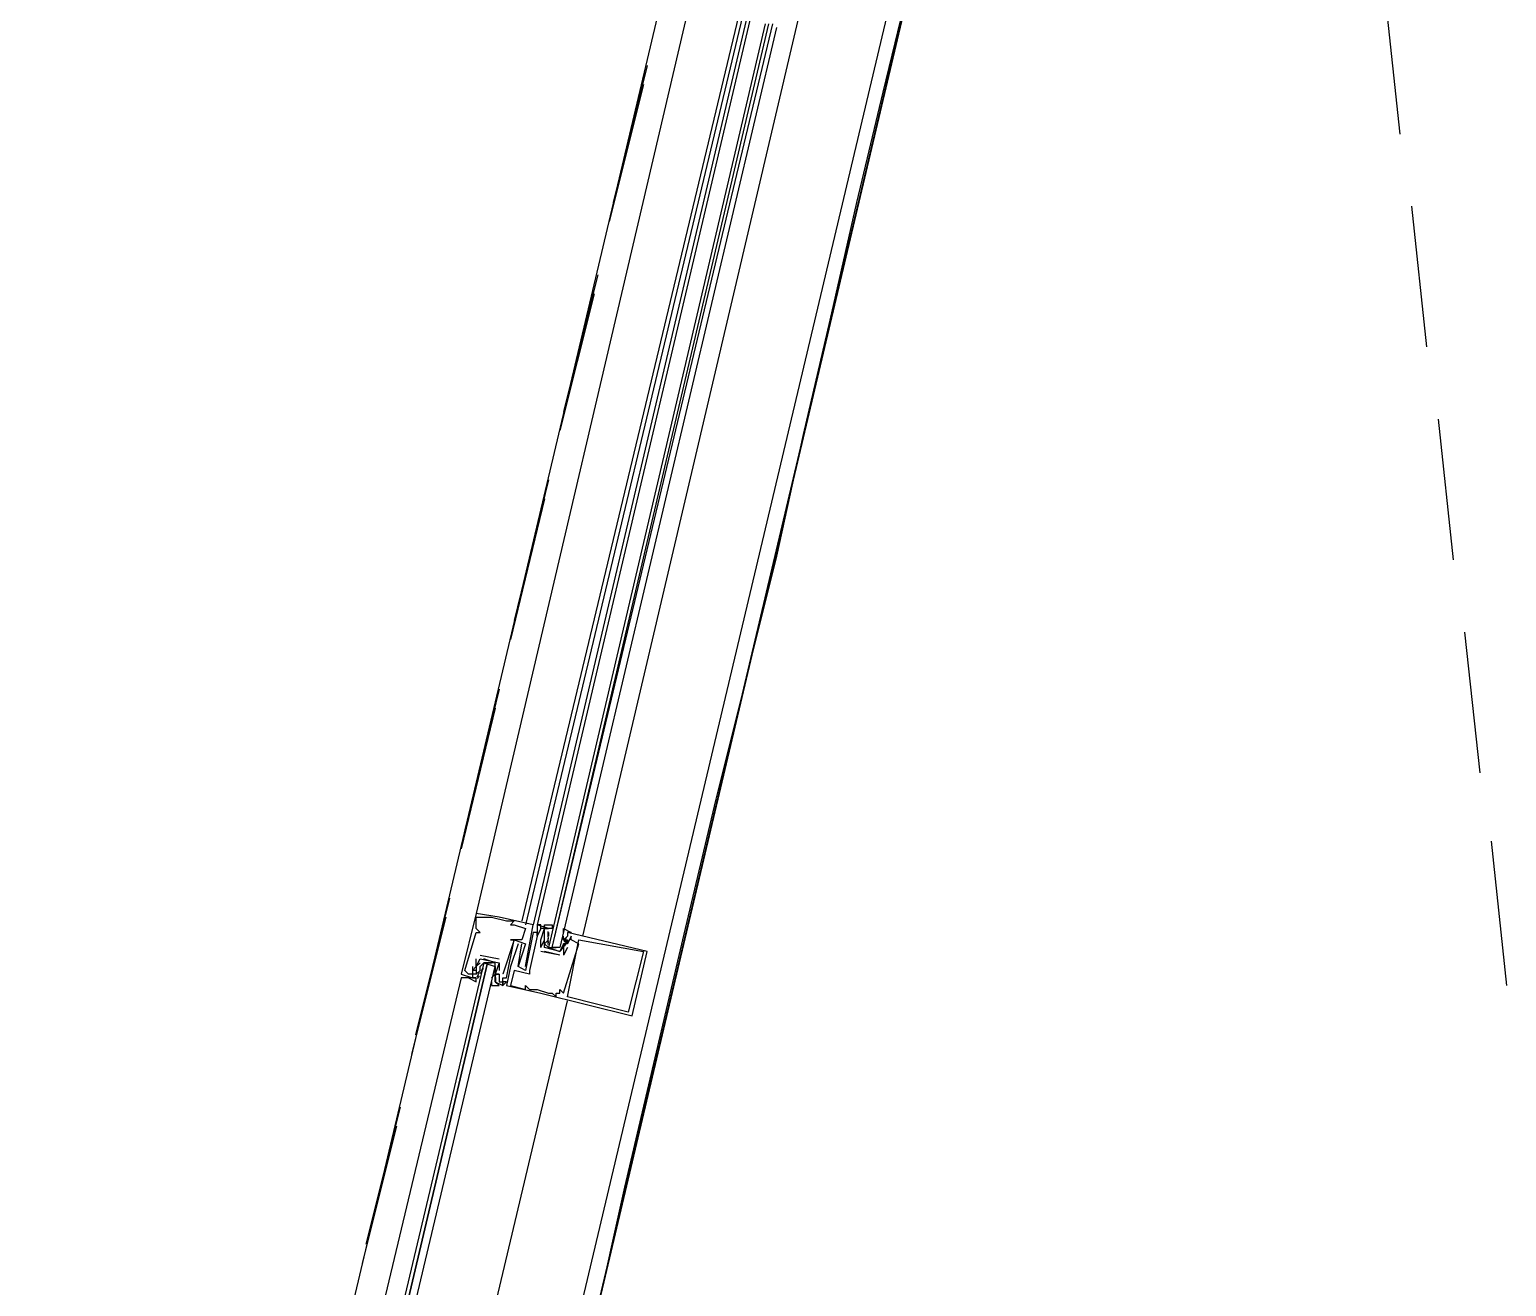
# Model space of a CAD drawing. Header units: feet. Extents: x -84 to 198, y -22 to 181.
# Drawn here: x 130.25 to 135.43, y 93.35 to 97.76 of the extents above; entities that cross this region are included whole.
import ezdxf

# ---------------------------------------------------------------- set-up
doc = ezdxf.new("R2010")
doc.units = ezdxf.units.FT
doc.layers.add('A-LINEA', color=7, linetype='CONTINUOUS')

msp = doc.modelspace()

# ---------------------------------------------------------------- linework, layer by layer
at = {"layer": 'A-LINEA'}
for p, q in [((135.2667, 106.0978), (131.36, 89.5511)), ((130.8133, 90.8844), (132.56, 98.2711)), ((132.9333, 97.7511), (133.0267, 98.1511)), ((131.5733, 90.7111), (133.32, 98.0844)), ((135, 97.8844), (135.0533, 97.3911)), ((132.56, 97.8444), (131.8133, 94.6578)), ((132.7333, 97.8044), (131.9733, 94.6311)), ((132.7467, 97.8044), (131.9867, 94.6178)), ((132.76, 97.7911), (132.0133, 94.6178)), ((132.7733, 97.7911), (132.0267, 94.6178)), ((132.1867, 94.5778), (132.9333, 97.7511)), ((132.4133, 97.6311), (132.2933, 97.1511)), ((132.4, 97.5644), (132.28, 97.0844)), ((132.4, 97.5644), (132.28, 97.0844)), ((135.0933, 97.1378), (135.1467, 96.6444)), ((132.24, 96.8978), (132.12, 96.4178)), ((132.2267, 96.8311), (132.1067, 96.3511)), ((132.2267, 96.8311), (132.1067, 96.3511)), ((135.1867, 96.3911), (135.24, 95.8978)), ((132.0667, 96.1778), (131.9467, 95.6844)), ((132.0533, 96.1111), (131.9333, 95.6178)), ((132.0533, 96.1111), (131.9333, 95.6178)), ((135.28, 95.6444), (135.3333, 95.1511)), ((131.8933, 95.4444), (131.7733, 94.9511)), ((131.88, 95.3778), (131.76, 94.8844)), ((131.88, 95.3778), (131.76, 94.8844)), ((135.3733, 94.9111), (135.4267, 94.4044)), ((131.72, 94.7111), (131.6, 94.2311)), ((131.7067, 94.6444), (131.5867, 94.1644)), ((131.7067, 94.6444), (131.5867, 94.1644)), ((131.8133, 94.6578), (131.8133, 94.6578)), ((131.8133, 94.6444), (131.8133, 94.6444)), ((131.84, 94.6444), (131.84, 94.6444)), ((131.8667, 94.6444), (131.8667, 94.6444)), ((131.8933, 94.6444), (131.8933, 94.6444)), ((131.8133, 94.6044), (131.8133, 94.6044)), ((131.8133, 94.5911), (131.8133, 94.5911)), ((131.8267, 94.5911), (131.8267, 94.5911)), ((131.92, 94.6311), (131.92, 94.6311)), ((131.9333, 94.6178), (131.9333, 94.6178)), ((131.9467, 94.6311), (131.9467, 94.6311)), ((131.9467, 94.6178), (131.9467, 94.6178)), ((131.9867, 94.6044), (131.9867, 94.6044)), ((132.0133, 94.6178), (132.0133, 94.6178)), ((132.0133, 94.5911), (132.0133, 94.5911)), ((132.0267, 94.6178), (132.0267, 94.6178)), ((132.0267, 94.6178), (132.0267, 94.6178)), ((132.0267, 94.6178), (132.0267, 94.6178)), ((132.0267, 94.6178), (132.0267, 94.6178)), ((132.0267, 94.6044), (132.0267, 94.6044)), ((132.0267, 94.5911), (132.0267, 94.5911)), ((132.0267, 94.5911), (132.0267, 94.5911)), ((132.04, 94.6044), (132.04, 94.6044)), ((132.0533, 94.6044), (132.0533, 94.6044)), ((132.0659, 94.576), (132.0656, 94.5943)), ((132.0667, 94.6044), (132.0667, 94.6044)), ((132.0667, 94.5911), (132.0667, 94.5911)), ((132.0667, 94.5911), (132.0667, 94.5778)), ((132.1333, 94.5911), (132.1333, 94.5911)), ((131.9333, 94.5644), (131.9333, 94.5644)), ((131.9467, 94.5644), (131.9467, 94.5644)), ((131.9467, 94.5644), (131.9467, 94.5644)), ((131.96, 94.5511), (131.96, 94.5511)), ((131.9733, 94.5644), (131.9733, 94.5644)), ((131.9733, 94.5511), (131.9733, 94.5511)), ((131.9867, 94.5511), (131.9867, 94.5511)), ((132.0267, 94.5778), (132.0267, 94.5778)), ((132.0267, 94.5778), (132.0267, 94.5778)), ((132.04, 94.5378), (132.04, 94.5644)), ((132.04, 94.5644), (132.04, 94.5644)), ((132.04, 94.5378), (132.04, 94.5378)), ((132.04, 94.5378), (132.04, 94.5378)), ((132.0533, 94.5778), (132.0533, 94.5778)), ((132.0533, 94.5644), (132.0533, 94.5644)), ((132.0533, 94.5644), (132.0533, 94.5644)), ((132.0533, 94.5378), (132.0533, 94.5378)), ((132.0533, 94.5378), (132.0533, 94.5378)), ((132.0658, 94.5489), (132.0652, 94.5693)), ((132.0665, 94.568), (132.0655, 94.5799)), ((132.0665, 94.5547), (132.0655, 94.5665)), ((132.0667, 94.5778), (132.0667, 94.5778)), ((132.0667, 94.5511), (132.0667, 94.5511)), ((132.0667, 94.5378), (132.0667, 94.5378)), ((132.08, 94.5378), (132.0933, 94.5378)), ((132.1067, 94.5511), (132.1067, 94.5511)), ((132.12, 94.5778), (132.12, 94.5778)), ((132.12, 94.5644), (132.12, 94.5778)), ((132.12, 94.5644), (132.12, 94.5644)), ((132.12, 94.5644), (132.12, 94.5644)), ((132.12, 94.5511), (132.12, 94.5111)), ((132.12, 94.5511), (132.12, 94.5511)), ((132.12, 94.5511), (132.12, 94.5511)), ((132.1333, 94.5378), (132.12, 94.5111)), ((132.1313, 94.5616), (132.1217, 94.5436)), ((132.1303, 94.5737), (132.1218, 94.5574)), ((132.1285, 94.5667), (132.1223, 94.5565)), ((132.1285, 94.5533), (132.1223, 94.5432)), ((132.1333, 94.5644), (132.1333, 94.5644)), ((132.1333, 94.5511), (132.1333, 94.5511)), ((132.1333, 94.5511), (132.1333, 94.5511)), ((132.1333, 94.5378), (132.1333, 94.5378)), ((132.1467, 94.5778), (132.1467, 94.5778)), ((132.1467, 94.5644), (132.1467, 94.5644)), ((132.1733, 94.5644), (132.1733, 94.5644)), ((132.1733, 94.5511), (132.1733, 94.5511)), ((131.8133, 94.4978), (131.8133, 94.4978)), ((131.8267, 94.5111), (131.8933, 94.4978)), ((131.8267, 94.5111), (131.8267, 94.5111)), ((131.8267, 94.4978), (131.8267, 94.4978)), ((131.8267, 94.4978), (131.8267, 94.4978)), ((131.88, 94.4844), (131.84, 94.4978)), ((131.84, 94.4844), (131.84, 94.4844)), ((131.8533, 94.4844), (131.8667, 94.4844)), ((131.8933, 94.4978), (131.8933, 94.4978)), ((131.8933, 94.4844), (131.8933, 94.4844)), ((131.8933, 94.4844), (131.8933, 94.4844)), ((132.1067, 94.5111), (132.04, 94.5244)), ((132.04, 94.5244), (132.04, 94.5244)), ((132.1067, 94.5111), (132.0533, 94.5244)), ((132.0533, 94.5244), (132.0533, 94.5244)), ((132.1067, 94.5111), (132.1067, 94.5111)), ((132.1067, 94.5111), (132.1067, 94.5111)), ((132.1067, 94.5111), (132.1067, 94.5111)), ((132.12, 94.5111), (132.12, 94.5111)), ((132.12, 94.5111), (132.12, 94.5111)), ((132.4, 94.5244), (132.4, 94.5244)), ((132.4133, 94.5244), (132.4133, 94.5244)), ((131.76, 94.4444), (131.76, 94.4444)), ((131.7733, 94.4578), (131.7733, 94.4578)), ((131.7867, 94.4444), (131.7867, 94.4444)), ((131.8, 94.4711), (131.8, 94.4711)), ((131.8, 94.4578), (131.8, 94.4578)), ((131.8, 94.4444), (131.8, 94.4444)), ((131.8133, 94.4711), (131.8133, 94.4711)), ((131.8133, 94.4711), (131.8133, 94.4711)), ((131.8133, 94.4578), (131.8133, 94.4578)), ((131.8133, 94.4444), (131.8267, 94.4578)), ((131.8133, 94.4444), (131.8133, 94.4444)), ((131.8164, 94.4352), (131.8248, 94.4515)), ((131.8182, 94.4289), (131.8244, 94.4391)), ((131.8267, 94.4711), (131.8267, 94.4711)), ((131.8267, 94.4578), (131.8267, 94.4578)), ((131.8287, 94.4473), (131.8383, 94.4652)), ((131.8315, 94.4556), (131.8377, 94.4657)), ((131.88, 94.4444), (131.8667, 94.4311)), ((131.8667, 94.4444), (131.8667, 94.4444)), ((131.88, 94.4711), (131.88, 94.4711)), ((131.88, 94.4578), (131.88, 94.4578)), ((131.88, 94.4444), (131.88, 94.4444)), ((131.88, 94.4444), (131.88, 94.4444)), ((131.8801, 94.4542), (131.8812, 94.4423)), ((131.8808, 94.4329), (131.8811, 94.4146)), ((131.8809, 94.46), (131.8814, 94.4396)), ((131.8933, 94.4578), (131.8933, 94.4578)), ((131.8933, 94.4444), (131.8933, 94.4444)), ((131.8933, 94.4444), (131.8933, 94.4444)), ((131.9067, 94.4444), (131.9067, 94.4444)), ((131.9333, 94.4711), (131.9333, 94.4711)), ((131.9467, 94.4578), (131.9467, 94.4578)), ((131.96, 94.4711), (131.96, 94.4711)), ((131.96, 94.4711), (131.96, 94.4711)), ((131.9733, 94.4711), (131.9733, 94.4711)), ((131.9867, 94.4711), (131.9867, 94.4711)), ((131.9867, 94.4578), (131.9867, 94.4578)), ((132, 94.4578), (132, 94.4578)), ((132, 94.4444), (132, 94.4444)), ((131.8, 94.4311), (131.8, 94.4311)), ((131.8133, 94.4311), (131.8133, 94.4311)), ((131.8667, 94.4311), (131.8667, 94.4311)), ((131.88, 94.4311), (131.88, 94.4311)), ((131.88, 94.4178), (131.88, 94.4178)), ((131.8801, 94.4276), (131.8812, 94.4157)), ((131.8933, 94.4178), (131.8933, 94.4178)), ((131.9067, 94.4311), (131.9067, 94.4311)), ((131.9067, 94.4311), (131.9067, 94.4311)), ((131.9067, 94.4178), (131.9067, 94.4178)), ((131.9067, 94.4178), (131.9067, 94.4178)), ((131.9067, 94.4044), (131.9067, 94.4044)), ((131.9067, 94.4044), (131.9067, 94.4044)), ((131.92, 94.4311), (131.92, 94.4311)), ((131.92, 94.4178), (131.92, 94.4178)), ((131.92, 94.4044), (131.92, 94.4044)), ((131.9333, 94.4044), (131.9333, 94.4044)), ((131.9867, 94.4044), (131.9867, 94.4044)), ((131.9867, 94.3911), (131.9867, 94.3911)), ((132, 94.3911), (132, 94.3911)), ((132.0133, 94.3911), (132.0133, 94.3911)), ((132.0267, 94.3911), (132.0267, 94.3911)), ((132.1067, 94.3911), (132.1067, 94.3911)), ((132.04, 94.3778), (132.04, 94.3778)), ((132.0667, 94.3778), (132.0667, 94.3778)), ((132.08, 94.3778), (132.08, 94.3778)), ((132.0933, 94.3778), (132.0933, 94.3778)), ((132.0933, 94.3644), (132.0933, 94.3644)), ((132.1067, 94.3778), (132.1067, 94.3778)), ((132.12, 94.3778), (132.12, 94.3778)), ((132.1333, 94.3644), (132.1333, 94.3644)), ((132.3467, 94.3111), (132.3467, 94.3111)), ((132.36, 94.2978), (132.36, 94.2978)), ((131.5467, 93.9778), (131.4267, 93.4978)), ((131.5333, 93.9111), (131.4133, 93.4311)), ((131.5333, 93.9111), (131.4133, 93.4311))]:
    msp.add_line(p, q, dxfattribs=at)
for points in [[(124.5867, 91.1511), (131.36, 89.5511), (135.2667, 106.0978)], [(133.3333, 97.9244), (133.24, 97.5378), (133.1467, 97.1511), (133.0533, 96.7378), (132.96, 96.3378), (132.8667, 95.9111), (132.76, 95.4844), (132.6533, 95.0578), (132.5467, 94.6044), (132.44, 94.1511), (132.3333, 93.6978), (132.2267, 93.2178), (132.1067, 92.7378), (132, 92.2578), (131.88, 91.7511), (131.76, 91.2578), (131.64, 90.7378), (131.5067, 90.2178), (131.3867, 89.6844)], [(132.8267, 97.7778), (132.0667, 94.5378), (132.08, 94.5378), (132.84, 97.7778)], [(132.8667, 97.7644), (132.1067, 94.5378), (132.0933, 94.5378), (132.08, 94.5378), (132.8533, 97.7778)], [(131.8133, 94.6578), (131.76, 94.4444), (131.8, 94.4311), (131.8133, 94.4311)], [(131.9867, 94.4711), (132.0133, 94.6178), (131.8933, 94.6444), (131.8133, 94.6578)], [(131.8133, 94.6044), (131.8133, 94.6444), (131.84, 94.6444), (131.8667, 94.6444), (131.92, 94.6311), (131.9467, 94.6311), (131.9333, 94.6178), (131.9467, 94.6178), (131.9867, 94.6044), (131.9733, 94.5644), (131.9333, 94.5644), (131.9467, 94.5644), (131.9067, 94.4444)], [(131.8, 94.4711), (131.8, 94.4444), (131.7867, 94.4444), (131.7733, 94.4578), (131.8133, 94.5911), (131.8267, 94.5911), (131.8133, 94.6044)], [(131.96, 94.5511), (131.9333, 94.4711), (131.92, 94.4044), (132.04, 94.3778), (132.36, 94.2978), (132.4133, 94.5244), (132.1333, 94.5911)], [(132.04, 94.5644), (132.0533, 94.6044), (132.04, 94.6044), (132.0267, 94.5778), (132.0267, 94.5778), (132, 94.4578), (132, 94.4444), (131.9467, 94.4578), (131.9333, 94.4044), (131.9867, 94.3911), (131.9867, 94.4044), (132, 94.3911), (132.0133, 94.3911), (132.0267, 94.3911), (132.0667, 94.3778), (132.08, 94.3778), (132.0933, 94.3644), (132.0933, 94.3778), (132.1067, 94.3778), (132.1067, 94.3911), (132.12, 94.3778), (132.1733, 94.5511), (132.1467, 94.5644), (132.1467, 94.5778), (132.1333, 94.5511), (132.1333, 94.5511)], [(132.0667, 94.6044), (132.0267, 94.6178), (132.0267, 94.6044), (132.0267, 94.5911), (132.0267, 94.5778), (132.0267, 94.5911), (132.0133, 94.5911), (131.9867, 94.4578), (131.96, 94.4711), (131.9733, 94.5511)], [(132.04, 94.6044), (132.04, 94.6178), (132.0267, 94.6178)], [(132.04, 94.6044), (132.04, 94.6178), (132.0267, 94.6178)], [(132.04, 94.6044), (132.04, 94.6178), (132.0267, 94.6178)], [(132.0533, 94.5378), (132.0533, 94.5644), (132.0533, 94.5778), (132.0533, 94.5911), (132.0533, 94.6044), (132.0667, 94.6044), (132.0533, 94.6044), (132.0533, 94.6178), (132.08, 94.6178), (132.08, 94.6044), (132.0667, 94.6044)], [(132.12, 94.5911), (132.12, 94.6044), (132.1467, 94.5911), (132.1333, 94.5911), (132.1333, 94.5778), (132.12, 94.5644), (132.1333, 94.5511), (132.12, 94.5511), (132.1067, 94.5244), (132.0533, 94.5378)], [(131.88, 94.4178), (131.9067, 94.4044), (131.92, 94.4178), (131.9067, 94.4178), (131.9067, 94.4044), (131.9067, 94.4311), (131.92, 94.4311), (131.9467, 94.5644), (131.9867, 94.5511), (131.96, 94.4711)], [(132.04, 94.5378), (132.0533, 94.5644), (132.0533, 94.5778)], [(132.0667, 94.5644), (132.0533, 94.5511), (132.0667, 94.5378), (132.1067, 94.5244), (132.12, 94.5378), (132.12, 94.5511)], [(132.12, 94.5644), (132.1333, 94.5644), (132.1333, 94.5511), (132.12, 94.5511)], [(132.4, 94.5244), (132.3467, 94.3111), (132.1333, 94.3644), (132.1733, 94.5644), (132.4, 94.5244)], [(131.44, 92.6178), (131.88, 94.4711), (131.88, 94.4844), (131.8667, 94.4844), (131.8533, 94.4844), (131.4133, 92.6178), (131.8533, 94.4844), (131.84, 94.4844), (131.4, 92.6311)], [(131.8267, 94.4844), (131.8133, 94.4711), (131.8133, 94.4578), (131.8133, 94.4444), (131.8, 94.4444), (131.8, 94.4311), (131.8133, 94.4311), (131.8, 94.4311), (131.7867, 94.4311), (131.8133, 94.4178), (131.8133, 94.4311)], [(131.8133, 94.4578), (131.8, 94.4578), (131.8133, 94.4711), (131.8267, 94.4978), (131.8933, 94.4844), (131.88, 94.4444), (131.8933, 94.4444), (131.88, 94.4444), (131.88, 94.4311)], [(131.8133, 94.4711), (131.8133, 94.4711), (131.8133, 94.4978)], [(131.8267, 94.4578), (131.8267, 94.4711), (131.84, 94.4844), (131.88, 94.4711), (131.88, 94.4578), (131.88, 94.4444)], [(131.8667, 94.4178), (131.8667, 94.4044), (131.8933, 94.4044), (131.88, 94.4178), (131.88, 94.4311), (131.88, 94.4444), (131.88, 94.4578), (131.88, 94.4844)], [(131.8933, 94.4844), (131.8933, 94.4844), (131.8933, 94.4578)], [(131.8933, 94.4444), (131.8933, 94.4444), (131.8933, 94.4178), (131.9067, 94.4178), (131.9067, 94.4311), (131.9067, 94.4311)], [(131.7867, 94.4311), (131.7867, 94.4311), (131.76, 94.4311), (131.3333, 92.6444)], [(131.7867, 94.4311), (131.7867, 94.4311), (131.76, 94.4311)], [(131.7867, 94.4311), (131.7867, 94.4311), (131.76, 94.4311)], [(131.28, 90.7778), (131.7067, 92.5511), (132.1333, 94.3511)]]:
    msp.add_lwpolyline(points, dxfattribs=at)

doc.saveas('drawing.dxf')
